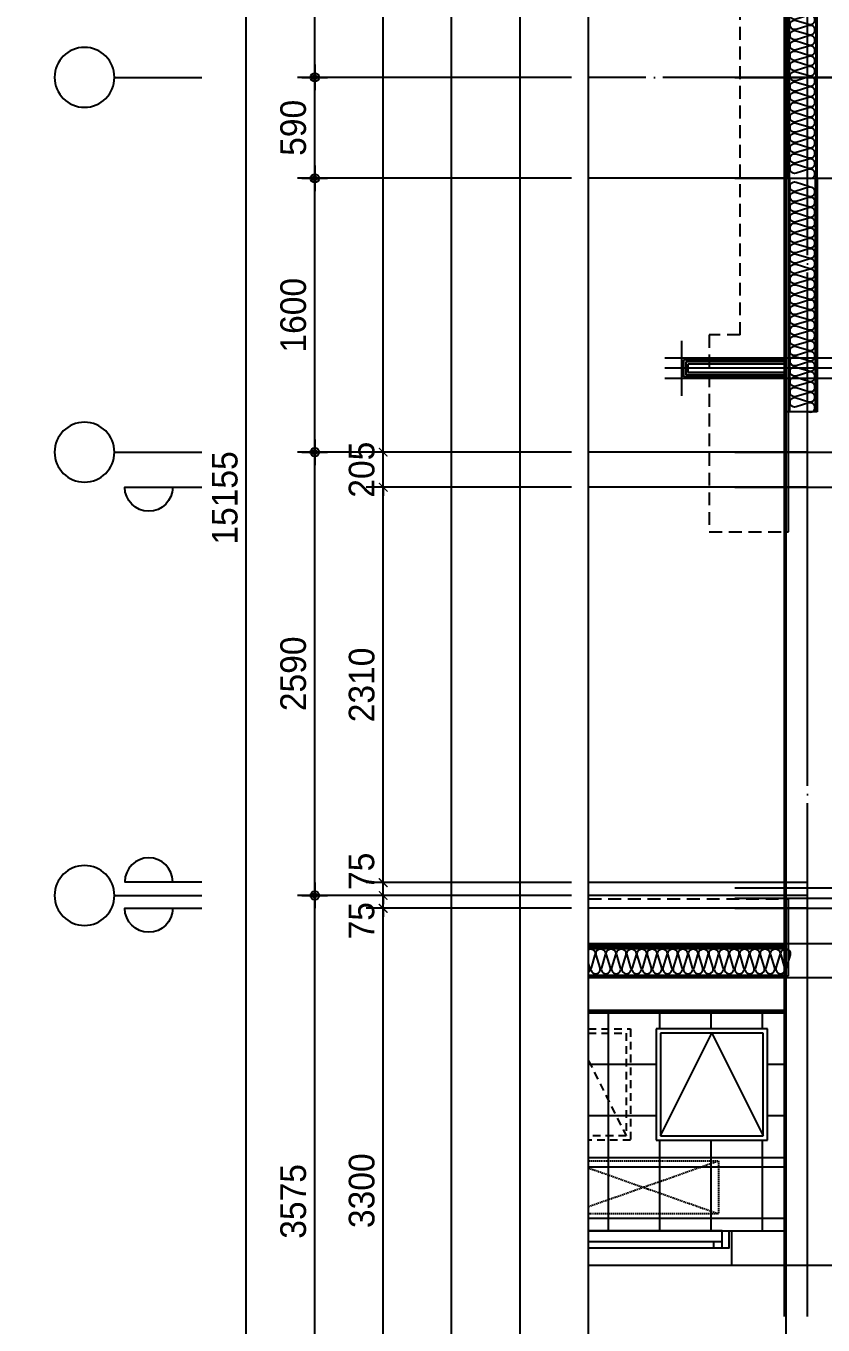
# Model space of a CAD drawing. Header units: millimetres. Extents: x -24416 to 92204, y -190080 to 23760.
# Drawn here: x 3217 to 7874, y -90478 to -82888 of the extents above; entities that cross this region are included whole.
import ezdxf
from ezdxf.xclip import XClip

# ---------------------------------------------------------------- set-up
doc = ezdxf.new("R2010")
doc.units = ezdxf.units.MM
doc.header["$LTSCALE"] = 50
doc.header["$XCLIPFRAME"] = 0
for name, pattern in [('AUDIT_D_220706163347-0', [0]), ('CEN', [62, 60, -1, 0, -1]), ('HD', [2.5, 1.5, -1]), ('HID', [2.3, 1.5, -0.8])]:
    doc.linetypes.add(name, pattern=pattern)
doc.layers.get('defpoints').update_dxf_attribs({"color": 139})
for name, color, linetype in [('A-ELE8', 8, 'Continuous'), ('A-치수', 7, 'AUDIT_D_220706163347-0'), ('AA-XXXX-DIMS', 7, 'Continuous'), ('CEN_CON', 1, 'CEN'), ('CEN_WALL', 12, 'CEN'), ('CONC', 2, 'Continuous'), ('dan1', 7, 'HID'), ('DIM', 7, 'AUDIT_D_220706163347-0'), ('ELE3_CON', 7, 'Continuous'), ('ETC', 7, 'Continuous'), ('INS', 8, 'Continuous'), ('WAL_DRY', 7, 'Continuous'), ('WIN', 4, 'Continuous'), ('바닥타일', 8, 'Continuous')]:
    doc.layers.add(name, color=color, linetype=linetype)
for name, color, linetype, plot in [('AA-XXXX-MC', 153, 'AUDIT_D_220706163347-0', False), ('Defpoint', 135, 'Continuous', False), ('MC', 135, 'Continuous', False)]:
    doc.layers.add(name, color=color, linetype=linetype, plot=plot)
doc.styles.add('HAUD01', font='Dotum.ttf')
doc.styles.add('맑은고딕', font='malgun.ttf', dxfattribs={"width": 0.9})
doc.dimstyles.new('DIM-50', dxfattribs={"dimscale": 50, "dimtxt": 3, "dimasz": 1, "dimexe": 2, "dimexo": 2, "dimgap": 1, "dimtad": 1, "dimdec": 0, "dimzin": 0, "dimdsep": 46, "dimtxsty": '맑은고딕', "dimblk1": 'DIMDOT', "dimblk2": 'DIMDOT', "dimsah": 1, "dimcen": 0.09, "dimdle": 2, "dimclrd": 7, "dimclre": 7, "dimclrt": 3, "dimadec": 0, "dimazin": 0, "dimtfac": 1, "dimtdec": 0, "dimtix": 1, "dimtmove": 2, "dimatfit": 3, "dimldrblk": 'DIMDOT', "dimfxl": 1, "dimtolj": 1, "dimtzin": 0, "dimarcsym": 0})
doc.dimstyles.new('MCDIM-50', dxfattribs={"dimscale": 50, "dimtxt": 3, "dimasz": 1, "dimexe": 2, "dimexo": 2, "dimgap": 1, "dimtad": 1, "dimdec": 0, "dimzin": 0, "dimdsep": 46, "dimtxsty": '맑은고딕', "dimblk1": 'ARCHTICK', "dimblk2": 'ARCHTICK', "dimsah": 1, "dimcen": 0.09, "dimdle": 2, "dimclrd": 7, "dimclre": 7, "dimclrt": 3, "dimadec": 0, "dimazin": 0, "dimtfac": 1, "dimtdec": 0, "dimtix": 1, "dimtmove": 2, "dimatfit": 3, "dimldrblk": 'ARCHTICK', "dimfxl": 1, "dimtolj": 1, "dimtzin": 0, "dimarcsym": 0})

# ---------------------------------------------------------------- blocks, each defined once
blk = doc.blocks.new('실외기창_1000')
at = {"layer": 'WIN', "color": 8}
blk.add_line((960, 100), (40, 100), dxfattribs=at)
at = {"layer": 'WIN'}
for p, q in [((960, 36), (40, 36)), ((960, 0), (40, 0)), ((90, 36), (90, 0)), ((910, 36), (910, 0))]:
    blk.add_line(p, q, dxfattribs=at)
for points in [[(40, 100), (0, 100), (0, 0), (40, 0)], [(960, 100), (1000, 100), (1000, 0), (960, 0)]]:
    blk.add_lwpolyline(points, close=True, dxfattribs=at)
blk = doc.blocks.new('A$C24669fbc')
at = {"layer": 'Defpoint'}
blk.add_lwpolyline([(1650, 850), (0, 850), (0, 0), (1650, 0)], close=True, dxfattribs=at)
at = {"layer": 'ETC', "linetype": 'HD', "ltscale": 0.6}
for points in [[(100, 750), (750, 750), (750, 100), (100, 100)], [(125, 725), (725, 725), (725, 125), (125, 125)]]:
    blk.add_lwpolyline(points, close=True, dxfattribs=at)
blk.add_lwpolyline([(125, 125), (425, 725), (725, 125)], dxfattribs=at)
at = {"layer": 'ETC', "linetype": 'HD', "ltscale": 10}
for points in [[(1550, 750), (900, 750), (900, 100), (1550, 100)], [(1525, 725), (925, 725), (925, 125), (1525, 125)]]:
    blk.add_lwpolyline(points, close=True, dxfattribs=at)
blk.add_lwpolyline([(925, 125), (1225, 725), (1525, 125)], dxfattribs=at)
blk = doc.blocks.new('A$C8273e713')
at = {"layer": 'A-ELE8', "linetype": 'HID', "ltscale": 0.1}
for p, q in [((0, 310), (880, 0)), ((0, 0), (880, 310))]:
    blk.add_line(p, q, dxfattribs=at)
blk.add_lwpolyline([(0, 310), (880, 310), (880, 0), (0, 0)], close=True, dxfattribs=at)
blk = doc.blocks.new('insul1')
blk.add_lwpolyline([(0, 0.25, 1.344031), (0.35, 0.25), (0.2, 0.75, -1.344031), (0.55, 0.75), (0.4, 0.25)], format="xyb")
blk = doc.blocks.new('U-121A(기본)', base_point=(-97042.6, -98978.4))
at = {"layer": '바닥타일'}
h = blk.add_hatch(dxfattribs=at)
h.set_pattern_fill('_USER', color=256, scale=300, double=1, pattern_type=0)
h.set_pattern_definition([(0, (-317379.7, -137553.74), (0, 300), []), (90, (-317379.7, -137553.74), (-300, 2e-14), [])])
h.paths.add_polyline_path([(-97927.6, -98248.4), (-97927.6, -97598.4), (-97277.6, -97598.4), (-97277.6, -98248.4)], flags=16)
h.paths.add_polyline_path([(-97902.6, -98223.4), (-97902.6, -97623.4), (-97602.6, -97623.4)], flags=0)
h.paths.add_polyline_path([(-97902.6, -98223.4), (-97902.6, -97623.4), (-97602.6, -97623.4)], flags=0)
h.paths.add_polyline_path([(-97167.6, -98778.4), (-97167.6, -97488.4), (-98832.6, -97488.4), (-98832.6, -98778.4)])
at = {"layer": 'CEN_CON'}
for p, q in [((-97042.6, -99278.4), (-97042.6, -88643.4)), ((-98987.6, -97298.4), (-96437.6, -97298.4)), ((-111072.6, -98978.4), (-96437.6, -98978.4))]:
    blk.add_line(p, q, dxfattribs=at)
at = {"layer": 'CEN_WALL'}
blk.add_line((-96437.6, -93738.4), (-97877.6, -93738.4), dxfattribs=at)
at = {"layer": 'CONC'}
for p, q in [((-96987.6, -92628.4), (-96987.6, -89733.4)), ((-98952.6, -97288.4), (-97167.6, -97288.4)), ((-98952.6, -97488.4), (-97167.6, -97488.4)), ((-97167.6, -98778.4), (-97167.6, -97488.4)), ((-97487.6, -98778.4), (-97167.6, -98778.4)), ((-97487.6, -98778.4), (-97487.6, -98978.4)), ((-97487.6, -98978.4), (-97167.6, -98978.4))]:
    blk.add_line(p, q, dxfattribs=at)
at = {"layer": 'dan1'}
for points in [[(-97437.6, -93543.4), (-97437.6, -91598.4), (-100787.6, -91598.4)], [(-97437.6, -93543.4), (-97617.6, -93543.4), (-97617.6, -94693.4), (-97177.6, -94693.4)], [(-100787.6, -96838.4), (-97167.6, -96838.4)]]:
    blk.add_lwpolyline(points, dxfattribs=at)
at = {"layer": 'ELE3_CON'}
for p, q in [((-98517.6, -98778.4), (-97487.6, -98778.4)), ((-98517.6, -98978.4), (-97487.6, -98978.4))]:
    blk.add_line(p, q, dxfattribs=at)
at = {"layer": 'INS'}
for p, q in [((-96992.6, -92628.4), (-96992.6, -91153.4)), ((-97147.6, -92628.4), (-97147.6, -91308.4)), ((-98967.6, -97128.4), (-97167.6, -97128.4)), ((-98967.6, -97283.4), (-97167.6, -97283.4))]:
    blk.add_line(p, q, dxfattribs=at)
at = {"layer": 'MC'}
for p, q in [((-97177.6, -99278.4), (-97177.6, -88643.4)), ((-97777.6, -93898.4), (-97777.6, -93578.4)), ((-96437.6, -93678.4), (-97877.6, -93678.4)), ((-96437.6, -93798.4), (-97877.6, -93798.4)), ((-101097.6, -97098.4), (-96437.6, -97098.4))]:
    blk.add_line(p, q, dxfattribs=at)
at = {"layer": 'WAL_DRY'}
for p, q in [((-97167.6, -92628.4), (-97167.6, -91328.4)), ((-97157.6, -92628.4), (-97157.6, -91318.4)), ((-97167.6, -93688.4), (-97767.6, -93688.4)), ((-97767.6, -93688.4), (-97767.6, -93788.4)), ((-97167.6, -93700.9), (-97755.1, -93700.9)), ((-97755.1, -93700.9), (-97755.1, -93775.9)), ((-97167.6, -93713.4), (-97742.6, -93713.4)), ((-97742.6, -93713.4), (-97742.6, -93763.4)), ((-97167.6, -93788.4), (-97767.6, -93788.4)), ((-97167.6, -93775.9), (-97755.1, -93775.9)), ((-97167.6, -93763.4), (-97742.6, -93763.4)), ((-98967.6, -97108.4), (-97167.6, -97108.4)), ((-98967.6, -97118.4), (-97167.6, -97118.4))]:
    blk.add_line(p, q, dxfattribs=at)
blk.add_blockref('실외기창_1000', (-98502.6, -98878.4))
at = {"layer": 'A-ELE8', "linetype": 'HID', "ltscale": 0.1}
blk.add_blockref('A$C8273e713', (-98442.6, -98678.4), dxfattribs=at)
at = {"layer": 'ETC', "linetype": 'HD', "ltscale": 10}
blk.add_blockref('A$C24669fbc', (-98827.6, -98348.4), dxfattribs=at)
at = {"layer": 'INS', "xscale": 150.0000000000002, "yscale": 150.0000000000002, "zscale": 150.0000000000002, "rotation": 90, "row_count": 1, "column_count": 22, "row_spacing": -4.733165431326071e-30, "column_spacing": 60.00000000000009}
blk.add_blockref('insul1', (-96997.6, -92628.4), dxfattribs=at)
at = {"layer": 'INS', "xscale": 150, "yscale": 150, "zscale": 150, "row_count": 1, "column_count": 30, "row_spacing": 0, "column_spacing": 60}
blk.add_blockref('insul1', (-98967.6, -97278.4), dxfattribs=at)
blk = doc.blocks.new('U-121B(기본)1', base_point=(-58206.9, -129495.9))
at = {"layer": 'CEN_CON'}
for p, q in [((-83376.9, -119460.9), (-73536.9, -119460.9)), ((-83376.9, -120050.9), (-80037.6, -120050.9))]:
    blk.add_line(p, q, dxfattribs=at)
at = {"layer": 'CEN_WALL'}
for p, q in [((-83376.9, -121650.9), (-80606.9, -121650.9)), ((-83376.9, -124255.9), (-81936.9, -124255.9))]:
    blk.add_line(p, q, dxfattribs=at)
at = {"layer": 'CONC'}
for p, q in [((-82896.9, -120050.9), (-82896.9, -121415.9)), ((-82896.9, -121415.9), (-83063.9, -121415.9)), ((-83063.9, -122115.9), (-83063.9, -121415.9)), ((-83076.9, -122115.9), (-83063.9, -122115.9)), ((-83076.9, -124260.9), (-83076.9, -122115.9)), ((-83076.9, -124260.9), (-83063.9, -124260.9)), ((-83063.9, -124710.9), (-83063.9, -124260.9)), ((-83076.9, -129495.9), (-83076.9, -124710.9)), ((-83076.9, -124710.9), (-83063.9, -124710.9))]:
    blk.add_line(p, q, dxfattribs=at)
at = {"layer": 'INS'}
for p, q in [((-83056.9, -120050.9), (-83056.9, -121415.9)), ((-82906.9, -120050.9), (-82906.9, -121415.9)), ((-83076.9, -122115.9), (-83076.9, -121415.9)), ((-83063.9, -121415.9), (-83076.9, -121415.9)), ((-83076.9, -124710.9), (-83076.9, -124260.9))]:
    blk.add_line(p, q, dxfattribs=at)
at = {"layer": 'MC'}
for p, q in [((-83376.9, -121855.9), (-80606.9, -121855.9)), ((-83376.9, -124195.9), (-81936.9, -124195.9)), ((-83376.9, -124315.9), (-81936.9, -124315.9))]:
    blk.add_line(p, q, dxfattribs=at)
at = {"layer": 'WAL_DRY'}
for p, q in [((-83076.9, -120050.9), (-83076.9, -121415.9)), ((-83064.4, -120050.9), (-83064.4, -121415.9))]:
    blk.add_line(p, q, dxfattribs=at)
at = {"layer": 'INS', "xscale": 150.0000000000002, "yscale": 150.0000000000002, "zscale": 150.0000000000002, "rotation": 90, "row_count": 1, "column_count": 22, "row_spacing": -4.733165431326071e-30, "column_spacing": 60.00000000000011}
blk.add_blockref('insul1', (-82906.9, -121415.9), dxfattribs=at)
blk = doc.blocks.new('중심')
at = {"layer": 'DIM'}
blk.add_line((-350, 0), (0, 0), dxfattribs=at)
blk.add_circle((-470, 0), 120, dxfattribs=at)
blk = doc.blocks.new('DIMDOT')
at = {"layer": 'AA-XXXX-DIMS'}
for p, q in [((-1.5, 0), (1.5, 0)), ((0, -1.5), (0, 1.5))]:
    blk.add_line(p, q, dxfattribs=at)
for radius in [0.5, 0.25]:
    blk.add_circle((0, 0), radius, dxfattribs=at)
blk = doc.blocks.new('*D131')
at = {"layer": 'defpoints', "color": 0, "transparency": 16777216}
for p in [(4904.1, -111728.4), (6504.1, -111728.4), (6504.1, -115303.4)]:
    blk.add_point(p, dxfattribs=at)
at = {"layer": 'DIM', "color": 7, "lineweight": -2, "transparency": 16777216}
for p, q in [((6404.1, -111728.4), (4804.1, -111728.4)), ((4904.1, -115253.4), (4904.1, -111778.4)), ((6404.1, -115303.4), (4804.1, -115303.4))]:
    blk.add_line(p, q, dxfattribs=at)
at = {"layer": 'DIM', "color": 7, "lineweight": -2, "transparency": 16777216, "xscale": 50, "yscale": 50, "zscale": 50}
for p, rotation in [((4904.1, -111728.4), 90), ((4904.1, -115303.4), 270)]:
    blk.add_blockref('DIMDOT', p, dxfattribs=dict(at, rotation=rotation))
at = {"layer": 'DIM', "color": 3, "transparency": 16777216, "insert": (4779, -113515.9), "char_height": 150, "attachment_point": 5, "rotation": 90, "style": 'HAUD01'}
blk.add_mtext('\\A1;3575', dxfattribs=at)
blk = doc.blocks.new('*D132')
at = {"layer": 'defpoints', "color": 0, "transparency": 16777216}
for p in [(4904.1, -109138.4), (6504.1, -109138.4), (6504.1, -111728.4)]:
    blk.add_point(p, dxfattribs=at)
at = {"layer": 'DIM', "color": 7, "lineweight": -2, "transparency": 16777216}
for p, q in [((6404.1, -109138.4), (4804.1, -109138.4)), ((4904.1, -111678.4), (4904.1, -109188.4)), ((6404.1, -111728.4), (4804.1, -111728.4))]:
    blk.add_line(p, q, dxfattribs=at)
at = {"layer": 'DIM', "color": 7, "lineweight": -2, "transparency": 16777216, "xscale": 50, "yscale": 50, "zscale": 50}
for p, rotation in [((4904.1, -109138.4), 90), ((4904.1, -111728.4), 270)]:
    blk.add_blockref('DIMDOT', p, dxfattribs=dict(at, rotation=rotation))
at = {"layer": 'DIM', "color": 3, "transparency": 16777216, "insert": (4779, -110433.4), "char_height": 150, "attachment_point": 5, "rotation": 90, "style": 'HAUD01'}
blk.add_mtext('\\A1;2590', dxfattribs=at)
blk = doc.blocks.new('*D133')
at = {"layer": 'defpoints', "color": 0, "transparency": 16777216}
for p in [(4904.1, -107538.4), (6504.1, -107538.4), (6504.1, -109138.4)]:
    blk.add_point(p, dxfattribs=at)
at = {"layer": 'DIM', "color": 7, "lineweight": -2, "transparency": 16777216}
for p, q in [((6404.1, -107538.4), (4804.1, -107538.4)), ((4904.1, -109088.4), (4904.1, -107588.4)), ((6404.1, -109138.4), (4804.1, -109138.4))]:
    blk.add_line(p, q, dxfattribs=at)
at = {"layer": 'DIM', "color": 7, "lineweight": -2, "transparency": 16777216, "xscale": 50, "yscale": 50, "zscale": 50}
for p, rotation in [((4904.1, -107538.4), 90), ((4904.1, -109138.4), 270)]:
    blk.add_blockref('DIMDOT', p, dxfattribs=dict(at, rotation=rotation))
at = {"layer": 'DIM', "color": 3, "transparency": 16777216, "insert": (4779, -108338.4), "char_height": 150, "attachment_point": 5, "rotation": 90, "style": 'HAUD01'}
blk.add_mtext('\\A1;1600', dxfattribs=at)
blk = doc.blocks.new('*D134')
at = {"layer": 'defpoints', "color": 0, "transparency": 16777216}
for p in [(4904.1, -106948.4), (6504.1, -106948.4), (6504.1, -107538.4)]:
    blk.add_point(p, dxfattribs=at)
at = {"layer": 'DIM', "color": 7, "lineweight": -2, "transparency": 16777216}
for p, q in [((6404.1, -106948.4), (4804.1, -106948.4)), ((4904.1, -107488.4), (4904.1, -106998.4)), ((6404.1, -107538.4), (4804.1, -107538.4))]:
    blk.add_line(p, q, dxfattribs=at)
at = {"layer": 'DIM', "color": 7, "lineweight": -2, "transparency": 16777216, "xscale": 50, "yscale": 50, "zscale": 50}
for p, rotation in [((4904.1, -106948.4), 90), ((4904.1, -107538.4), 270)]:
    blk.add_blockref('DIMDOT', p, dxfattribs=dict(at, rotation=rotation))
at = {"layer": 'DIM', "color": 3, "transparency": 16777216, "insert": (4779, -107243.4), "char_height": 150, "attachment_point": 5, "rotation": 90, "style": 'HAUD01'}
blk.add_mtext('\\A1;590', dxfattribs=at)
blk = doc.blocks.new('*D135')
at = {"layer": 'defpoints', "color": 0, "transparency": 16777216}
for p in [(4904.1, -104073.4), (6504.1, -104073.4), (6504.1, -106948.4)]:
    blk.add_point(p, dxfattribs=at)
at = {"layer": 'DIM', "color": 7, "lineweight": -2, "transparency": 16777216}
for p, q in [((6404.1, -104073.4), (4804.1, -104073.4)), ((4904.1, -106898.4), (4904.1, -104123.4)), ((6404.1, -106948.4), (4804.1, -106948.4))]:
    blk.add_line(p, q, dxfattribs=at)
at = {"layer": 'DIM', "color": 7, "lineweight": -2, "transparency": 16777216, "xscale": 50, "yscale": 50, "zscale": 50}
for p, rotation in [((4904.1, -104073.4), 90), ((4904.1, -106948.4), 270)]:
    blk.add_blockref('DIMDOT', p, dxfattribs=dict(at, rotation=rotation))
at = {"layer": 'DIM', "color": 3, "transparency": 16777216, "insert": (4779, -105510.9), "char_height": 150, "attachment_point": 5, "rotation": 90, "style": 'HAUD01'}
blk.add_mtext('\\A1;2875', dxfattribs=at)
blk = doc.blocks.new('*D137')
at = {"layer": 'defpoints', "color": 0, "transparency": 16777216}
for p in [(4504.1, -101828.4), (6504.1, -101828.4), (6504.1, -116983.4)]:
    blk.add_point(p, dxfattribs=at)
at = {"layer": 'DIM', "color": 7, "lineweight": -2, "transparency": 16777216}
for p, q in [((6404.1, -101828.4), (4404.1, -101828.4)), ((4504.1, -116933.4), (4504.1, -101878.4)), ((6404.1, -116983.4), (4404.1, -116983.4))]:
    blk.add_line(p, q, dxfattribs=at)
at = {"layer": 'DIM', "color": 7, "lineweight": -2, "transparency": 16777216, "xscale": 50, "yscale": 50, "zscale": 50}
for p, rotation in [((4504.1, -101828.4), 90), ((4504.1, -116983.4), 270)]:
    blk.add_blockref('DIMDOT', p, dxfattribs=dict(at, rotation=rotation))
at = {"layer": 'DIM', "color": 3, "transparency": 16777216, "insert": (4379, -109405.9), "char_height": 150, "attachment_point": 5, "rotation": 90, "style": 'HAUD01'}
blk.add_mtext('\\A1;15155', dxfattribs=at)
blk = doc.blocks.new('_ArchTick')
at = {"color": 0, "linetype": 'ByBlock', "const_width": 0.15}
blk.add_lwpolyline([(-0.5, -0.5), (0.5, 0.5)], dxfattribs=at)
blk = doc.blocks.new('*D139')
at = {"layer": 'defpoints', "color": 0, "linetype": 'ByBlock', "transparency": 16777216}
for p in [(5304.1, -111803.4), (6504.1, -111803.4), (6504.1, -115103.4)]:
    blk.add_point(p, dxfattribs=at)
at = {"layer": 'DIM', "color": 7, "linetype": 'ByBlock', "lineweight": -2, "transparency": 16777216}
for p, q in [((5304.1, -115203.4), (5304.1, -111703.4)), ((6404.1, -111803.4), (5204.1, -111803.4)), ((6404.1, -115103.4), (5204.1, -115103.4))]:
    blk.add_line(p, q, dxfattribs=at)
at = {"layer": 'DIM', "color": 7, "linetype": 'ByBlock', "lineweight": -2, "transparency": 16777216, "xscale": 50, "yscale": 50, "zscale": 50}
for p, rotation in [((5304.1, -111803.4), 90), ((5304.1, -115103.4), 270)]:
    blk.add_blockref('_ArchTick', p, dxfattribs=dict(at, rotation=rotation))
at = {"layer": 'DIM', "color": 3, "linetype": 'ByBlock', "transparency": 16777216, "insert": (5179, -113453.4), "char_height": 150, "attachment_point": 5, "rotation": 90, "style": 'HAUD01'}
blk.add_mtext('\\A1;3300', dxfattribs=at)
blk = doc.blocks.new('*D140')
at = {"layer": 'defpoints', "color": 0, "linetype": 'ByBlock', "transparency": 16777216}
for p in [(5304.1, -111728.4), (6504.1, -111728.4), (6504.1, -111803.4)]:
    blk.add_point(p, dxfattribs=at)
at = {"layer": 'DIM', "color": 7, "linetype": 'ByBlock', "lineweight": -2, "transparency": 16777216}
for p, q in [((5304.1, -111728.4), (5304.1, -111678.4)), ((6404.1, -111728.4), (5204.1, -111728.4)), ((5304.1, -111803.4), (5304.1, -111728.4)), ((6404.1, -111803.4), (5204.1, -111803.4)), ((5304.1, -111803.4), (5304.1, -111853.4))]:
    blk.add_line(p, q, dxfattribs=at)
at = {"layer": 'DIM', "color": 7, "linetype": 'ByBlock', "lineweight": -2, "transparency": 16777216, "xscale": 50, "yscale": 50, "zscale": 50}
for p, rotation in [((5304.1, -111728.4), 270), ((5304.1, -111803.4), 90)]:
    blk.add_blockref('_ArchTick', p, dxfattribs=dict(at, rotation=rotation))
at = {"layer": 'DIM', "color": 3, "linetype": 'ByBlock', "transparency": 16777216, "insert": (5177.8, -111876.1), "char_height": 150, "attachment_point": 5, "rotation": 90, "style": 'HAUD01'}
blk.add_mtext('\\A1;75', dxfattribs=at)
blk = doc.blocks.new('*D316')
at = {"layer": 'defpoints', "color": 0, "linetype": 'ByBlock', "transparency": 16777216}
for p in [(5304.1, -111653.4), (6504.1, -111653.4), (6504.1, -111728.4)]:
    blk.add_point(p, dxfattribs=at)
at = {"layer": 'DIM', "color": 7, "linetype": 'ByBlock', "lineweight": -2, "transparency": 16777216}
for p, q in [((5304.1, -111653.4), (5304.1, -111603.4)), ((6404.1, -111653.4), (5204.1, -111653.4)), ((5304.1, -111728.4), (5304.1, -111653.4)), ((6404.1, -111728.4), (5204.1, -111728.4)), ((5304.1, -111728.4), (5304.1, -111778.4))]:
    blk.add_line(p, q, dxfattribs=at)
at = {"layer": 'DIM', "color": 7, "linetype": 'ByBlock', "lineweight": -2, "transparency": 16777216, "xscale": 50, "yscale": 50, "zscale": 50}
for p, rotation in [((5304.1, -111653.4), 270), ((5304.1, -111728.4), 90)]:
    blk.add_blockref('_ArchTick', p, dxfattribs=dict(at, rotation=rotation))
at = {"layer": 'DIM', "color": 3, "linetype": 'ByBlock', "transparency": 16777216, "insert": (5177.8, -111587.3), "char_height": 150, "attachment_point": 5, "rotation": 90, "style": 'HAUD01'}
blk.add_mtext('\\A1;75', dxfattribs=at)
blk = doc.blocks.new('*D317')
at = {"layer": 'defpoints', "color": 0, "linetype": 'ByBlock', "transparency": 16777216}
for p in [(5304.1, -109343.4), (6504.1, -109343.4), (6504.1, -111653.4)]:
    blk.add_point(p, dxfattribs=at)
at = {"layer": 'DIM', "color": 7, "linetype": 'ByBlock', "lineweight": -2, "transparency": 16777216}
for p, q in [((5304.1, -111753.4), (5304.1, -109243.4)), ((6404.1, -109343.4), (5204.1, -109343.4)), ((6404.1, -111653.4), (5204.1, -111653.4))]:
    blk.add_line(p, q, dxfattribs=at)
at = {"layer": 'DIM', "color": 7, "linetype": 'ByBlock', "lineweight": -2, "transparency": 16777216, "xscale": 50, "yscale": 50, "zscale": 50}
for p, rotation in [((5304.1, -109343.4), 90), ((5304.1, -111653.4), 270)]:
    blk.add_blockref('_ArchTick', p, dxfattribs=dict(at, rotation=rotation))
at = {"layer": 'DIM', "color": 3, "linetype": 'ByBlock', "transparency": 16777216, "insert": (5179, -110498.4), "char_height": 150, "attachment_point": 5, "rotation": 90, "style": 'HAUD01'}
blk.add_mtext('\\A1;2310', dxfattribs=at)
blk = doc.blocks.new('*D318')
at = {"layer": 'defpoints', "color": 0, "linetype": 'ByBlock', "transparency": 16777216}
for p in [(5304.1, -109138.4), (6504.1, -109138.4), (6504.1, -109343.4)]:
    blk.add_point(p, dxfattribs=at)
at = {"layer": 'DIM', "color": 7, "linetype": 'ByBlock', "lineweight": -2, "transparency": 16777216}
for p, q in [((6404.1, -109138.4), (5204.1, -109138.4)), ((5304.1, -109138.4), (5304.1, -109088.4)), ((5304.1, -109343.4), (5304.1, -109138.4)), ((6404.1, -109343.4), (5204.1, -109343.4)), ((5304.1, -109343.4), (5304.1, -109393.4))]:
    blk.add_line(p, q, dxfattribs=at)
at = {"layer": 'DIM', "color": 7, "linetype": 'ByBlock', "lineweight": -2, "transparency": 16777216, "xscale": 50, "yscale": 50, "zscale": 50}
for p, rotation in [((5304.1, -109138.4), 270), ((5304.1, -109343.4), 90)]:
    blk.add_blockref('_ArchTick', p, dxfattribs=dict(at, rotation=rotation))
at = {"layer": 'DIM', "color": 3, "linetype": 'ByBlock', "transparency": 16777216, "insert": (5179, -109240.9), "char_height": 150, "attachment_point": 5, "rotation": 90, "style": 'HAUD01'}
blk.add_mtext('\\A1;205', dxfattribs=at)
blk = doc.blocks.new('DIM-1108')
at = {"layer": 'DIM'}
for points in [[(4074.3, -109343.4, -1), (3794.3, -109343.4), (4244.3, -109343.4)], [(4074.3, -111648.4, 1), (3794.3, -111648.4), (4244.3, -111648.4)], [(4074.3, -111803.4, -1), (3794.3, -111803.4), (4244.3, -111803.4)]]:
    blk.add_lwpolyline(points, format="xyb", dxfattribs=at)
at = {"layer": 'A-치수', "xscale": -1.458333333333333, "yscale": 1.458333333333333, "zscale": 1.458333333333333, "rotation": 180}
for p in [(4244.3, -106948.4), (4244.3, -109138.4), (4244.3, -111728.4)]:
    blk.add_blockref('중심', p, dxfattribs=at)
at = {"layer": 'DIM'}
for base, p1, p2, picture, middle in [((4504.1, -101828.4), (6504.1, -116983.4), (6504.1, -101828.4), '*D137', (4379, -109405.9)), ((4904.1, -104073.4), (6504.1, -106948.4), (6504.1, -104073.4), '*D135', (4779, -105510.9)), ((4904.1, -106948.4), (6504.1, -107538.4), (6504.1, -106948.4), '*D134', (4779, -107243.4)), ((4904.1, -107538.4), (6504.1, -109138.4), (6504.1, -107538.4), '*D133', (4779, -108338.4)), ((4904.1, -109138.4), (6504.1, -111728.4), (6504.1, -109138.4), '*D132', (4779, -110433.4)), ((4904.1, -111728.4), (6504.1, -115303.4), (6504.1, -111728.4), '*D131', (4779, -113515.9))]:
    dim = blk.add_linear_dim(base=base, p1=p1, p2=p2, angle=90, dimstyle='DIM-50', override={"dimscale": 50, "dimtxsty": 'HAUD01'}, dxfattribs=at)
    dim.commit()
    dim.dimension.update_dxf_attribs({"geometry": picture, "text_midpoint": middle})
at = {"layer": 'DIM', "linetype": 'ByBlock'}
for base, p1, p2, picture, middle in [((5304.1, -109138.4), (6504.1, -109343.4), (6504.1, -109138.4), '*D318', (5179, -109240.9)), ((5304.1, -109343.4), (6504.1, -111653.4), (6504.1, -109343.4), '*D317', (5179, -110498.4)), ((5304.1, -111803.4), (6504.1, -115103.4), (6504.1, -111803.4), '*D139', (5179, -113453.4))]:
    dim = blk.add_linear_dim(base=base, p1=p1, p2=p2, angle=90, dimstyle='MCDIM-50', override={"dimtxsty": 'HAUD01'}, dxfattribs=at)
    dim.commit()
    dim.dimension.update_dxf_attribs({"geometry": picture, "text_midpoint": middle})
for base, p1, p2, picture, middle in [((5304.1, -111653.4), (6504.1, -111728.4), (6504.1, -111653.4), '*D316', (5177.8, -111587.3)), ((5304.1, -111728.4), (6504.1, -111803.4), (6504.1, -111728.4), '*D140', (5177.8, -111876.1))]:
    dim = blk.add_linear_dim(base=base, p1=p1, p2=p2, angle=90, dimstyle='MCDIM-50', override={"dimtxsty": 'HAUD01'}, dxfattribs=at)
    dim.commit()
    dim.dimension.update_dxf_attribs({"geometry": picture, "text_midpoint": middle, "dimtype": 128})

msp = doc.modelspace()

# ---------------------------------------------------------------- linework, layer by layer
at = {"layer": 'AA-XXXX-MC'}
for p, q in [((7783.9, -85583.4), (6504.1, -85583.4)), ((7783.9, -87893.4), (6504.1, -87893.4)), ((7783.9, -88043.4), (6504.1, -88043.4))]:
    msp.add_line(p, q, dxfattribs=at)
at = {"layer": 'CEN_CON'}
for p, q in [((9938.9, -83188.4), (6504.1, -83188.4)), ((7648.9, -83778.4), (6504.1, -83778.4)), ((7783.9, -85378.4), (6504.1, -85378.4)), ((7783.9, -87968.4), (6504.1, -87968.4))]:
    msp.add_line(p, q, dxfattribs=at)
at = {"layer": 'defpoints'}
for points in [[(4504.1, -75003.4), (34828.9, -75003.4), (34828.9, -95523.4), (4504.1, -95523.4)], [(4904.1, -75403.4), (34428.9, -75403.4), (34428.9, -95123.4), (4904.1, -95123.4)], [(5304.1, -75803.4), (34028.9, -75803.4), (34028.9, -94723.4), (5304.1, -94723.4)], [(5704.1, -76203.4), (33628.9, -76203.4), (33628.9, -94323.4), (5704.1, -94323.4)], [(6104.1, -76603.4), (33228.9, -76603.4), (33228.9, -93923.4), (6104.1, -93923.4)], [(6504.1, -77003.4), (32828.9, -77003.4), (32828.9, -93523.4), (6504.1, -93523.4)]]:
    msp.add_lwpolyline(points, close=True, dxfattribs=at)

# ---------------------------------------------------------------- block references
for name, p in [('DIM-1108', (0, 23760)), ('U-121B(기본)1', (32528.9, -93223.4))]:
    msp.add_blockref(name, p)
ref = msp.add_blockref('U-121A(기본)', (7783.9, -90128.4))
XClip(ref).set_block_clipping_path([(-98322.3683535215, -102373.3508954951), (-71997.5938625024, -85853.350897206)])

doc.saveas('drawing.dxf')
